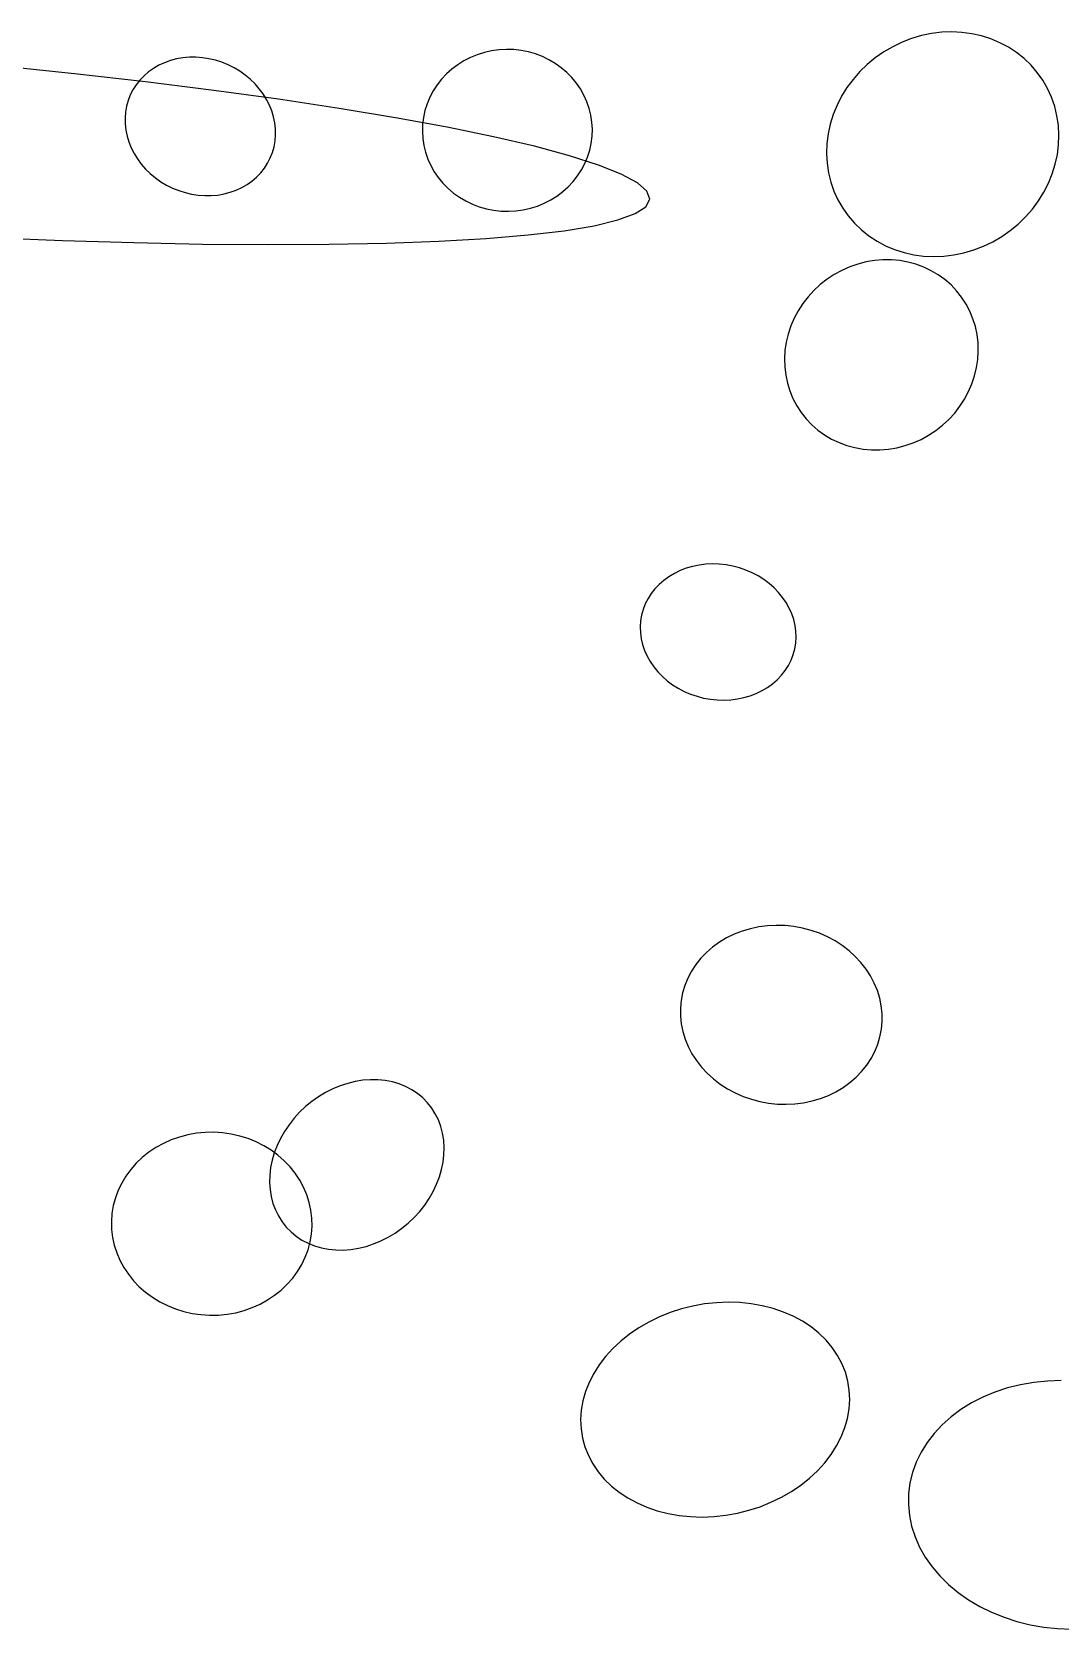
# Model space of a CAD drawing. Header units: metres. Extents: x -14837 to 24336, y -294028 to -274398.
# Drawn here: x 4678 to 15261, y -294028 to -277581 of the extents above; entities that cross this region are included whole.
import ezdxf

# ---------------------------------------------------------------- set-up
doc = ezdxf.new("R2010")
doc.units = ezdxf.units.M

msp = doc.modelspace()

# ---------------------------------------------------------------- linework, layer by layer
at = {"layer": 'LAYER'}
for p, q in [((13835.45, -277618.56), (13733.81, -277648.39)), ((13938.76, -277597.24), (13835.45, -277618.56)), ((14042.94, -277584.59), (13938.76, -277597.24)), ((14147.21, -277580.71), (14042.94, -277584.59)), ((14250.77, -277585.64), (14147.21, -277580.71)), ((14352.83, -277599.32), (14250.77, -277585.64)), ((14452.61, -277621.67), (14352.83, -277599.32)), ((14549.36, -277652.5), (14452.61, -277621.67)), ((9335.27, -277792.25), (9262.72, -277815.02)), ((9409.63, -277775.58), (9335.27, -277792.25)), ((9485.21, -277765.14), (9409.63, -277775.58)), ((9561.46, -277761.01), (9485.21, -277765.14)), ((9637.79, -277763.22), (9561.46, -277761.01)), ((9713.62, -277771.75), (9637.79, -277763.22)), ((9788.37, -277786.54), (9713.62, -277771.75)), ((9861.47, -277807.48), (9788.37, -277786.54)), ((13446.49, -277786.37), (13359.02, -277847.36)), ((13538.58, -277732.62), (13446.49, -277786.37)), ((13634.6, -277686.51), (13538.58, -277732.62)), ((13733.81, -277648.39), (13634.6, -277686.51)), ((14642.35, -277691.59), (14549.36, -277652.5)), ((14730.85, -277738.63), (14642.35, -277691.59)), ((14814.2, -277793.27), (14730.85, -277738.63)), ((14891.77, -277855.09), (14814.2, -277793.27)), ((5117.61, -278011.07), (4362.99, -277932.26)), ((5929.85, -277955.69), (5878.71, -277991.77)), ((5984.64, -277924.16), (5929.85, -277955.69)), ((6042.68, -277897.42), (5984.64, -277924.16)), ((6103.52, -277875.68), (6042.68, -277897.42)), ((6166.7, -277859.11), (6103.52, -277875.68)), ((6231.74, -277847.82), (6166.7, -277859.11)), ((6298.15, -277841.91), (6231.74, -277847.82)), ((6365.41, -277841.41), (6298.15, -277841.91)), ((6433.01, -277846.34), (6365.41, -277841.41)), ((6500.45, -277856.65), (6433.01, -277846.34)), ((6567.21, -277872.28), (6500.45, -277856.65)), ((6632.77, -277893.09), (6567.21, -277872.28)), ((6696.65, -277918.93), (6632.77, -277893.09)), ((6758.35, -277949.6), (6696.65, -277918.93)), ((6817.41, -277984.87), (6758.35, -277949.6)), ((9061.31, -277918), (9001.28, -277963.01)), ((9125.22, -277878.14), (9061.31, -277918)), ((9192.53, -277843.73), (9125.22, -277878.14)), ((9262.72, -277815.02), (9192.53, -277843.73)), ((9932.37, -277834.4), (9861.47, -277807.48)), ((10000.52, -277867.11), (9932.37, -277834.4)), ((10065.42, -277905.34), (10000.52, -277867.11)), ((10126.56, -277948.82), (10065.42, -277905.34)), ((10183.47, -277997.22), (10126.56, -277948.82)), ((13276.84, -277915.13), (13200.57, -277989.14)), ((13359.02, -277847.36), (13276.84, -277915.13)), ((14962.96, -277923.63), (14891.77, -277855.09)), ((15027.23, -277998.35), (14962.96, -277923.63)), ((5848.1, -278094.7), (5117.61, -278011.07)), ((5788.95, -278076.47), (5751, -278124.43)), ((5831.62, -278032.13), (5788.95, -278076.47)), ((5878.71, -277991.77), (5831.62, -278032.13)), ((6548.89, -278182.51), (5848.1, -278094.7)), ((6873.37, -278024.48), (6817.41, -277984.87)), ((6925.81, -278068.11), (6873.37, -278024.48)), ((6974.34, -278115.44), (6925.81, -278068.11)), ((7018.57, -278166.11), (6974.34, -278115.44)), ((8894.69, -278067.05), (8848.93, -278125.3)), ((8945.6, -278012.82), (8894.69, -278067.05)), ((9001.28, -277963.01), (8945.6, -278012.82)), ((10235.74, -278050.15), (10183.47, -277997.22)), ((10282.95, -278107.22), (10235.74, -278050.15)), ((10324.75, -278168), (10282.95, -278107.22)), ((13130.8, -278068.85), (13068.05, -278153.64)), ((13200.57, -277989.14), (13130.8, -278068.85)), ((15084.09, -278078.7), (15027.23, -277998.35)), ((15133.12, -278164.05), (15084.09, -278078.7)), ((5668.26, -278286.37), (5651.75, -278344.99)), ((5690.43, -278229.79), (5668.26, -278286.37)), ((5718.08, -278175.67), (5690.43, -278229.79)), ((5751, -278124.43), (5718.08, -278175.67)), ((7214.65, -278273.84), (6548.89, -278182.51)), ((7058.18, -278219.73), (7018.57, -278166.11)), ((7092.87, -278275.9), (7058.18, -278219.73)), ((7122.36, -278334.18), (7092.87, -278275.9)), ((7840.32, -278367.98), (7214.65, -278273.84)), ((8774.23, -278252.02), (8745.85, -278319.53)), ((8808.67, -278187.11), (8774.23, -278252.02)), ((8848.93, -278125.3), (8808.67, -278187.11)), ((10360.82, -278232.02), (10324.75, -278168)), ((10390.89, -278298.8), (10360.82, -278232.02)), ((13012.81, -278242.87), (12965.49, -278335.87)), ((13068.05, -278153.64), (13012.81, -278242.87)), ((15173.93, -278253.77), (15133.12, -278164.05)), ((15206.21, -278347.16), (15173.93, -278253.77)), ((5641.01, -278405.2), (5636.13, -278466.54)), ((5651.75, -278344.99), (5641.01, -278405.2)), ((7146.44, -278394.14), (7122.36, -278334.18)), ((7164.92, -278455.31), (7146.44, -278394.14)), ((8421.12, -278464.22), (7840.32, -278367.98)), ((8723.76, -278389.14), (8708.13, -278460.3)), ((8745.85, -278319.53), (8723.76, -278389.14)), ((10414.73, -278367.83), (10390.89, -278298.8)), ((10432.15, -278438.57), (10414.73, -278367.83)), ((10443.02, -278510.5), (10432.15, -278438.57)), ((12926.45, -278431.91), (12896, -278530.28)), ((12965.49, -278335.87), (12926.45, -278431.91)), ((15229.73, -278443.52), (15206.21, -278347.16)), ((15244.3, -278542.12), (15229.73, -278443.52)), ((5636.13, -278466.54), (5637.15, -278528.55)), ((5637.15, -278528.55), (5644.05, -278590.76)), ((5644.05, -278590.76), (5656.79, -278652.68)), ((7177.66, -278517.23), (7164.92, -278455.31)), ((7184.56, -278579.43), (7177.66, -278517.23)), ((7185.58, -278641.44), (7184.56, -278579.43)), ((8952.65, -278561.83), (8421.12, -278464.22)), ((8699.07, -278532.48), (8696.66, -278605.13)), ((8696.66, -278605.13), (8696.66, -278605.13)), ((8696.66, -278605.13), (8700.9, -278677.7)), ((8708.13, -278460.3), (8699.07, -278532.48)), ((9430.85, -278660.07), (8952.65, -278561.83)), ((10447.27, -278583.07), (10443.02, -278510.5)), ((10444.85, -278655.72), (10447.27, -278583.07)), ((12896, -278530.28), (12874.36, -278630.22)), ((15249.81, -278642.19), (15244.3, -278542.12)), ((5656.79, -278652.68), (5675.27, -278713.85)), ((5675.27, -278713.85), (5699.35, -278773.8)), ((5699.35, -278773.8), (5728.84, -278832.09)), ((7153.45, -278821.62), (7169.96, -278763)), ((7169.96, -278763), (7180.7, -278702.78)), ((7180.7, -278702.78), (7185.58, -278641.44)), ((8700.9, -278677.7), (8711.78, -278749.63)), ((8711.78, -278749.63), (8729.2, -278820.38)), ((9852.09, -278758.18), (9430.85, -278660.07)), ((10213.17, -278855.43), (9852.09, -278758.18)), ((10420.16, -278799.07), (10435.8, -278727.9)), ((10435.8, -278727.9), (10444.85, -278655.72)), ((12861.69, -278730.97), (12858.1, -278831.77)), ((12874.36, -278630.22), (12861.69, -278730.97)), ((15233.56, -278843.75), (15246.22, -278742.99)), ((15246.22, -278742.99), (15249.81, -278642.19)), ((5728.84, -278832.09), (5763.53, -278888.25)), ((5763.53, -278888.25), (5803.14, -278941.87)), ((5803.14, -278941.87), (5847.37, -278992.54)), ((7070.71, -278983.55), (7103.63, -278932.32)), ((7103.63, -278932.32), (7131.28, -278878.2)), ((7131.28, -278878.2), (7153.45, -278821.62)), ((7131.28, -278878.2), (7131.28, -278878.2)), ((8729.2, -278820.38), (8753.03, -278889.4)), ((8753.03, -278889.4), (8783.1, -278956.18)), ((10511.32, -278951.07), (10213.17, -278855.43)), ((10335.25, -279001.09), (10369.7, -278936.18)), ((10369.7, -278936.18), (10398.07, -278868.67)), ((10398.07, -278868.67), (10420.16, -278799.07)), ((12858.1, -278831.77), (12863.61, -278931.85)), ((12863.61, -278931.85), (12878.18, -279030.44)), ((15181.46, -279042.05), (15211.92, -278943.69)), ((15211.92, -278943.69), (15233.56, -278843.75)), ((5847.37, -278992.54), (5895.9, -279039.88)), ((5895.9, -279039.88), (5948.34, -279083.51)), ((5948.34, -279083.51), (6004.3, -279123.11)), ((6943, -279116.21), (6990.08, -279075.85)), ((6990.08, -279075.85), (7032.76, -279031.52)), ((7032.76, -279031.52), (7070.71, -278983.55)), ((8783.1, -278956.18), (8819.17, -279020.2)), ((8819.17, -279020.2), (8860.98, -279080.98)), ((8860.98, -279080.98), (8908.19, -279138.05)), ((10249.24, -279121.15), (10295, -279062.91)), ((10295, -279062.91), (10335.25, -279001.09)), ((10744.29, -279044.37), (10511.32, -278951.07)), ((10910.3, -279134.62), (10744.29, -279044.37)), ((12878.18, -279030.44), (12901.7, -279126.8)), ((15142.43, -279138.1), (15181.46, -279042.05)), ((6004.3, -279123.11), (6063.36, -279158.39)), ((6063.36, -279158.39), (6125.06, -279189.06)), ((6125.06, -279189.06), (6188.94, -279214.9)), ((6188.94, -279214.9), (6254.5, -279235.71)), ((6254.5, -279235.71), (6321.26, -279251.33)), ((6321.26, -279251.33), (6388.7, -279261.65)), ((6388.7, -279261.65), (6456.3, -279266.57)), ((6456.3, -279266.57), (6523.56, -279266.08)), ((6523.56, -279266.08), (6589.96, -279260.17)), ((6589.96, -279260.17), (6655, -279248.88)), ((6655, -279248.88), (6718.18, -279232.3)), ((6718.18, -279232.3), (6779.03, -279210.56)), ((6779.03, -279210.56), (6837.07, -279183.83)), ((6837.07, -279183.83), (6891.86, -279152.3)), ((6891.86, -279152.3), (6943, -279116.21)), ((8908.19, -279138.05), (8960.45, -279190.99)), ((8960.45, -279190.99), (9017.37, -279239.38)), ((9017.37, -279239.38), (9078.51, -279282.86)), ((10018.71, -279310.07), (10082.62, -279270.2)), ((10082.62, -279270.2), (10142.64, -279225.2)), ((10142.64, -279225.2), (10198.32, -279175.39)), ((10198.32, -279175.39), (10249.24, -279121.15)), ((11008.08, -279221.14), (10910.3, -279134.62)), ((11036.9, -279303.27), (11008.08, -279221.14)), ((12901.7, -279126.8), (12933.99, -279220.2)), ((12933.99, -279220.2), (12974.8, -279309.91)), ((15039.86, -279320.32), (15095.11, -279231.09)), ((15095.11, -279231.09), (15142.43, -279138.1)), ((9078.51, -279282.86), (9143.4, -279321.1)), ((9143.4, -279321.1), (9211.56, -279353.8)), ((9211.56, -279353.8), (9282.46, -279380.73)), ((9282.46, -279380.73), (9355.56, -279401.66)), ((9355.56, -279401.66), (9430.31, -279416.45)), ((9430.31, -279416.45), (9506.14, -279424.99)), ((9506.14, -279424.99), (9582.46, -279427.19)), ((9582.46, -279427.19), (9658.71, -279423.06)), ((9658.71, -279423.06), (9734.3, -279412.62)), ((9734.3, -279412.62), (9808.65, -279395.95)), ((9808.65, -279395.95), (9881.2, -279373.18)), ((9881.2, -279373.18), (9951.4, -279344.48)), ((9951.4, -279344.48), (10018.71, -279310.07)), ((10887.29, -279451.9), (10996.54, -279380.39)), ((10996.54, -279380.39), (11036.9, -279303.27)), ((11036.9, -279303.27), (11036.9, -279303.27)), ((12974.8, -279309.91), (13023.82, -279395.27)), ((13023.82, -279395.27), (13023.82, -279395.27)), ((13023.82, -279395.27), (13080.69, -279475.62)), ((14907.34, -279484.82), (14977.12, -279405.12)), ((14977.12, -279405.12), (15039.86, -279320.32)), ((10157.17, -279627.6), (10466.01, -279575.97)), ((10466.01, -279575.97), (10710, -279517.26)), ((10710, -279517.26), (10887.29, -279451.9)), ((13080.69, -279475.62), (13144.96, -279550.34)), ((13144.96, -279550.34), (13216.15, -279618.87)), ((14748.89, -279626.6), (14831.08, -279558.84)), ((14831.08, -279558.84), (14907.34, -279484.82)), ((4235.02, -279697.11), (4993.11, -279727.99)), ((4993.11, -279727.99), (5728.02, -279750.62)), ((5728.02, -279750.62), (6434.15, -279764.83)), ((6434.15, -279764.83), (7106.12, -279770.51)), ((7106.12, -279770.51), (7738.82, -279767.62)), ((7738.82, -279767.62), (8327.44, -279756.18)), ((8327.44, -279756.18), (8867.49, -279736.27)), ((8867.49, -279736.27), (9354.86, -279708.05)), ((9354.86, -279708.05), (9785.85, -279671.73)), ((9785.85, -279671.73), (10157.17, -279627.6)), ((13216.15, -279618.87), (13293.71, -279680.7)), ((13293.71, -279680.7), (13377.07, -279735.34)), ((13377.07, -279735.34), (13465.57, -279782.38)), ((14473.31, -279787.46), (14569.33, -279741.35)), ((14569.33, -279741.35), (14661.42, -279687.59)), ((14661.42, -279687.59), (14748.89, -279626.6)), ((13437.84, -279927.97), (13350.83, -279935.14)), ((13524.73, -279928.25), (13437.84, -279927.97)), ((13465.57, -279782.38), (13558.55, -279821.47)), ((13610.85, -279935.97), (13524.73, -279928.25)), ((13558.55, -279821.47), (13655.3, -279852.3)), ((13655.3, -279852.3), (13755.09, -279874.64)), ((13755.09, -279874.64), (13857.15, -279888.33)), ((13857.15, -279888.33), (13960.7, -279893.25)), ((13960.7, -279893.25), (14064.97, -279889.38)), ((14064.97, -279889.38), (14169.16, -279876.73)), ((14169.16, -279876.73), (14272.46, -279855.41)), ((14272.46, -279855.41), (14374.11, -279825.58)), ((14374.11, -279825.58), (14473.31, -279787.46)), ((12936.93, -280078.82), (12862.8, -280127.59)), ((13014.76, -280036.35), (12936.93, -280078.82)), ((13095.68, -280000.5), (13014.76, -280036.35)), ((13179.09, -279971.54), (13095.68, -280000.5)), ((13264.36, -279949.7), (13179.09, -279971.54)), ((13350.83, -279935.14), (13264.36, -279949.7)), ((13695.53, -279951.07), (13610.85, -279935.97)), ((13778.13, -279973.45), (13695.53, -279951.07)), ((13858.03, -280002.93), (13778.13, -279973.45)), ((13934.61, -280039.28), (13858.03, -280002.93)), ((14007.29, -280082.24), (13934.61, -280039.28)), ((14075.52, -280131.46), (14007.29, -280082.24)), ((12727.85, -280242.5), (12668.06, -280307.76)), ((12792.93, -280182.29), (12727.85, -280242.5)), ((12862.8, -280127.59), (12792.93, -280182.29)), ((14138.78, -280186.59), (14075.52, -280131.46)), ((14196.59, -280247.19), (14138.78, -280186.59)), ((14248.5, -280312.8), (14196.59, -280247.19)), ((12614.01, -280377.58), (12566.11, -280451.42)), ((12668.06, -280307.76), (12614.01, -280377.58)), ((14294.13, -280382.94), (14248.5, -280312.8)), ((14333.12, -280457.06), (14294.13, -280382.94)), ((12524.72, -280528.72), (12490.17, -280608.9)), ((12566.11, -280451.42), (12524.72, -280528.72)), ((14365.19, -280534.6), (14333.12, -280457.06)), ((14390.08, -280614.97), (14365.19, -280534.6)), ((12462.71, -280691.35), (12442.56, -280775.42)), ((12490.17, -280608.9), (12462.71, -280691.35)), ((14407.6, -280697.55), (14390.08, -280614.97)), ((14417.62, -280781.73), (14407.6, -280697.55)), ((12429.87, -280860.5), (12424.72, -280945.93)), ((12442.56, -280775.42), (12429.87, -280860.5)), ((14414.93, -280952.28), (14420.07, -280866.85)), ((14420.07, -280866.85), (14417.62, -280781.73)), ((12424.72, -280945.93), (12427.17, -281031.05)), ((12427.17, -281031.05), (12437.2, -281115.23)), ((14382.08, -281121.44), (14402.24, -281037.36)), ((14402.24, -281037.36), (14414.93, -280952.28)), ((12437.2, -281115.23), (12454.72, -281197.81)), ((12454.72, -281197.81), (12479.61, -281278.18)), ((14320.08, -281284.06), (14354.63, -281203.88)), ((14354.63, -281203.88), (14382.08, -281121.44)), ((12479.61, -281278.18), (12511.67, -281355.72)), ((12511.67, -281355.72), (12550.67, -281429.84)), ((14230.79, -281435.2), (14278.69, -281361.36)), ((14278.69, -281361.36), (14320.08, -281284.06)), ((12550.67, -281429.84), (12596.3, -281499.98)), ((12596.3, -281499.98), (12596.3, -281499.98)), ((12596.3, -281499.98), (12648.21, -281565.59)), ((12648.21, -281565.59), (12706.02, -281626.2)), ((14051.87, -281630.49), (14116.94, -281570.28)), ((14116.94, -281570.28), (14176.74, -281505.02)), ((14176.74, -281505.02), (14230.79, -281435.2)), ((12706.02, -281626.2), (12769.28, -281681.32)), ((12769.28, -281681.32), (12837.51, -281730.54)), ((12837.51, -281730.54), (12910.19, -281773.5)), ((13830.04, -281776.43), (13907.87, -281733.96)), ((13907.87, -281733.96), (13982, -281685.19)), ((13982, -281685.19), (14051.87, -281630.49)), ((12910.19, -281773.5), (12986.77, -281809.85)), ((12986.77, -281809.85), (13066.67, -281839.33)), ((13066.67, -281839.33), (13149.27, -281861.71)), ((13149.27, -281861.71), (13233.95, -281876.81)), ((13233.95, -281876.81), (13320.07, -281884.54)), ((13320.07, -281884.54), (13406.96, -281884.81)), ((13406.96, -281884.81), (13493.97, -281877.64)), ((13493.97, -281877.64), (13580.44, -281863.08)), ((13580.44, -281863.08), (13665.7, -281841.24)), ((13665.7, -281841.24), (13749.12, -281812.28)), ((13749.12, -281812.28), (13830.04, -281776.43)), ((11235.03, -283190.53), (11182.78, -283228.3)), ((11291.14, -283157.09), (11235.03, -283190.53)), ((11350.69, -283128.24), (11291.14, -283157.09)), ((11413.21, -283104.21), (11350.69, -283128.24)), ((11478.24, -283085.18), (11413.21, -283104.21)), ((11545.29, -283071.28), (11478.24, -283085.18)), ((11613.83, -283062.63), (11545.29, -283071.28)), ((11683.35, -283059.3), (11613.83, -283062.63)), ((11753.32, -283061.3), (11683.35, -283059.3)), ((11823.21, -283068.62), (11753.32, -283061.3)), ((11892.48, -283081.21), (11823.21, -283068.62)), ((11960.61, -283098.97), (11892.48, -283081.21)), ((12027.08, -283121.77), (11960.61, -283098.97)), ((12091.39, -283149.43), (12027.08, -283121.77)), ((12153.03, -283181.74), (12091.39, -283149.43)), ((12211.56, -283218.45), (12153.03, -283181.74)), ((12266.51, -283259.29), (12211.56, -283218.45)), ((11053.01, -283364.64), (11019.85, -283416.6)), ((11091.42, -283315.69), (11053.01, -283364.64)), ((11134.79, -283270.13), (11091.42, -283315.69)), ((11182.78, -283228.3), (11134.79, -283270.13)), ((12317.47, -283303.95), (12266.51, -283259.29)), ((12364.06, -283352.08), (12317.47, -283303.95)), ((12405.91, -283403.33), (12364.06, -283352.08)), ((10970.22, -283527.96), (10954.15, -283586.51)), ((10992.18, -283471.18), (10970.22, -283527.96)), ((11019.85, -283416.6), (10992.18, -283471.18)), ((12442.72, -283457.29), (12405.91, -283403.33)), ((12474.2, -283513.56), (12442.72, -283457.29)), ((12500.1, -283571.71), (12474.2, -283513.56)), ((10944.06, -283646.39), (10940.06, -283707.14)), ((10940.06, -283707.14), (10942.16, -283768.29)), ((10954.15, -283586.51), (10944.06, -283646.39)), ((12520.24, -283631.3), (12500.1, -283571.71)), ((12534.46, -283691.87), (12520.24, -283631.3)), ((12542.66, -283752.96), (12534.46, -283691.87)), ((10942.16, -283768.29), (10950.35, -283829.39)), ((10950.35, -283829.39), (10964.58, -283889.96)), ((12530.67, -283934.74), (12540.75, -283874.87)), ((12540.75, -283874.87), (12544.76, -283814.12)), ((12544.76, -283814.12), (12542.66, -283752.96)), ((10964.58, -283889.96), (10984.72, -283949.55)), ((10984.72, -283949.55), (11010.62, -284007.7)), ((11010.62, -284007.7), (11042.1, -284063.97)), ((12492.64, -284050.08), (12514.59, -283993.3)), ((12514.59, -283993.3), (12530.67, -283934.74)), ((12530.67, -283934.74), (12530.67, -283934.74)), ((11042.1, -284063.97), (11078.9, -284117.93)), ((11078.9, -284117.93), (11120.76, -284169.17)), ((11120.76, -284169.17), (11167.35, -284217.3)), ((12350.03, -284251.12), (12393.39, -284205.56)), ((12393.39, -284205.56), (12431.81, -284156.62)), ((12431.81, -284156.62), (12464.97, -284104.66)), ((12464.97, -284104.66), (12492.64, -284050.08)), ((11167.35, -284217.3), (11218.31, -284261.96)), ((11218.31, -284261.96), (11273.26, -284302.8)), ((11273.26, -284302.8), (11331.78, -284339.52)), ((11331.78, -284339.52), (11393.43, -284371.83)), ((11393.43, -284371.83), (11457.73, -284399.49)), ((12134.13, -284393.01), (12193.68, -284364.17)), ((12193.68, -284364.17), (12249.79, -284330.73)), ((12249.79, -284330.73), (12302.04, -284292.95)), ((12302.04, -284292.95), (12350.03, -284251.12)), ((11457.73, -284399.49), (11524.2, -284422.28)), ((11524.2, -284422.28), (11592.34, -284440.04)), ((11592.34, -284440.04), (11661.61, -284452.63)), ((11661.61, -284452.63), (11731.5, -284459.96)), ((11731.5, -284459.96), (11801.47, -284461.96)), ((11801.47, -284461.96), (11870.99, -284458.62)), ((11870.99, -284458.62), (11939.53, -284449.97)), ((11939.53, -284449.97), (12006.57, -284436.08)), ((12006.57, -284436.08), (12071.61, -284417.04)), ((12071.61, -284417.04), (12134.13, -284393.01)), ((12073.51, -286816.2), (11988.49, -286841.43)), ((12160.94, -286797.73), (12073.51, -286816.2)), ((12250.12, -286786.14), (12160.94, -286797.73)), ((12340.38, -286781.52), (12250.12, -286786.14)), ((12431.02, -286783.92), (12340.38, -286781.52)), ((12521.37, -286793.31), (12431.02, -286783.92)), ((12610.72, -286809.62), (12521.37, -286793.31)), ((12698.4, -286832.73), (12610.72, -286809.62)), ((12783.75, -286862.46), (12698.4, -286832.73)), ((11754.32, -286955.41), (11685.19, -287005.22)), ((11828.29, -286911.3), (11754.32, -286955.41)), ((11906.55, -286873.21), (11828.29, -286911.3)), ((11988.49, -286841.43), (11906.55, -286873.21)), ((12866.11, -286898.58), (12783.75, -286862.46)), ((12944.86, -286940.82), (12866.11, -286898.58)), ((13019.39, -286988.87), (12944.86, -286940.82)), ((13089.14, -287042.34), (13019.39, -286988.87)), ((11563.55, -287120.33), (11511.96, -287184.76)), ((11621.44, -287060.33), (11563.55, -287120.33)), ((11685.19, -287005.22), (11621.44, -287060.33)), ((13153.59, -287100.84), (13089.14, -287042.34)), ((13212.23, -287163.92), (13153.59, -287100.84)), ((13264.62, -287231.11), (13212.23, -287163.92)), ((11429.2, -287324.93), (11398.65, -287399.6)), ((11467.06, -287253.13), (11429.2, -287324.93)), ((11511.96, -287184.76), (11467.06, -287253.13)), ((13310.37, -287301.88), (13264.62, -287231.11)), ((13349.12, -287375.7), (13310.37, -287301.88)), ((11375.67, -287476.58), (11360.41, -287555.28)), ((11398.65, -287399.6), (11375.67, -287476.58)), ((13380.58, -287452.01), (13349.12, -287375.7)), ((13404.51, -287530.23), (13380.58, -287452.01)), ((11360.41, -287555.28), (11352.99, -287635.1)), ((11352.99, -287635.1), (11353.48, -287715.44)), ((13420.74, -287609.76), (13404.51, -287530.23)), ((13429.12, -287690), (13420.74, -287609.76)), ((11353.48, -287715.44), (11361.87, -287795.68)), ((11361.87, -287795.68), (11378.09, -287875.21)), ((13422.2, -287850.16), (13429.61, -287770.34)), ((13429.61, -287770.34), (13429.12, -287690)), ((11378.09, -287875.21), (11402.03, -287953.43)), ((11402.03, -287953.43), (11433.49, -288029.74)), ((13383.95, -288005.84), (13406.94, -287928.86)), ((13406.94, -287928.86), (13422.2, -287850.16)), ((13422.2, -287850.16), (13422.2, -287850.16)), ((11433.49, -288029.74), (11472.24, -288103.56)), ((11472.24, -288103.56), (11517.99, -288174.33)), ((13270.64, -288220.68), (13315.54, -288152.3)), ((13315.54, -288152.3), (13353.41, -288080.51)), ((13353.41, -288080.51), (13383.95, -288005.84)), ((11517.99, -288174.33), (11570.38, -288241.51)), ((11570.38, -288241.51), (11629.02, -288304.6)), ((11629.02, -288304.6), (11693.46, -288363.1)), ((13161.16, -288345.11), (13219.05, -288285.11)), ((13219.05, -288285.11), (13270.64, -288220.68)), ((7774.88, -288465.24), (7700.55, -288502.77)), ((7851.1, -288433.67), (7774.88, -288465.24)), ((7928.63, -288408.29), (7851.1, -288433.67)), ((8006.87, -288389.3), (7928.63, -288408.29)), ((8085.23, -288376.84), (8006.87, -288389.3)), ((8163.11, -288371.01), (8085.23, -288376.84)), ((8239.93, -288371.86), (8163.11, -288371.01)), ((8315.1, -288379.37), (8239.93, -288371.86)), ((8388.04, -288393.49), (8315.1, -288379.37)), ((8458.19, -288414.11), (8388.04, -288393.49)), ((8525.04, -288441.08), (8458.19, -288414.11)), ((8588.06, -288474.19), (8525.04, -288441.08)), ((8646.78, -288513.18), (8588.06, -288474.19)), ((11693.46, -288363.1), (11763.22, -288416.57)), ((11763.22, -288416.57), (11837.75, -288464.61)), ((11837.75, -288464.61), (11916.49, -288506.86)), ((12954.31, -288494.14), (13028.29, -288450.03)), ((13028.29, -288450.03), (13097.41, -288400.22)), ((13097.41, -288400.22), (13161.16, -288345.11)), ((7494.43, -288648.04), (7433.09, -288706.12)), ((7559.79, -288594.52), (7494.43, -288648.04)), ((7628.67, -288545.98), (7559.79, -288594.52)), ((7700.55, -288502.77), (7628.67, -288545.98)), ((8700.75, -288557.77), (8646.78, -288513.18)), ((8749.56, -288607.61), (8700.75, -288557.77)), ((8792.84, -288662.32), (8749.56, -288607.61)), ((11916.49, -288506.86), (11998.85, -288542.98)), ((11998.85, -288542.98), (12084.2, -288572.71)), ((12084.2, -288572.71), (12171.88, -288595.82)), ((12171.88, -288595.82), (12261.24, -288612.13)), ((12261.24, -288612.13), (12351.58, -288621.52)), ((12351.58, -288621.52), (12442.23, -288623.92)), ((12442.23, -288623.92), (12532.49, -288619.3)), ((12532.49, -288619.3), (12621.67, -288607.71)), ((12621.67, -288607.71), (12709.1, -288589.24)), ((12709.1, -288589.24), (12794.11, -288564.01)), ((12794.11, -288564.01), (12876.06, -288532.23)), ((12876.06, -288532.23), (12954.31, -288494.14)), ((7376.25, -288768.32), (7324.32, -288834.17)), ((7433.09, -288706.12), (7376.25, -288768.32)), ((8830.26, -288721.49), (8792.84, -288662.32)), ((8861.53, -288784.66), (8830.26, -288721.49)), ((8886.42, -288851.35), (8861.53, -288784.66)), ((6196.39, -288961.21), (6112.41, -288990.71)), ((6282.91, -288938.51), (6196.39, -288961.21)), ((6371.29, -288922.78), (6282.91, -288938.51)), ((6460.88, -288914.14), (6371.29, -288922.78)), ((6550.99, -288912.65), (6460.88, -288914.14)), ((6640.93, -288918.33), (6550.99, -288912.65)), ((6730.03, -288931.13), (6640.93, -288918.33)), ((6817.59, -288950.95), (6730.03, -288931.13)), ((6902.95, -288977.65), (6817.59, -288950.95)), ((6985.47, -289011.02), (6902.95, -288977.65)), ((7236.76, -288974.79), (7201.8, -289048.49)), ((7277.7, -288903.17), (7236.76, -288974.79)), ((7324.32, -288834.17), (7277.7, -288903.17)), ((8904.73, -288921.07), (8886.42, -288851.35)), ((8916.33, -288993.27), (8904.73, -288921.07)), ((5881.92, -289117.48), (5814.19, -289171.43)), ((5954.57, -289069.14), (5881.92, -289117.48)), ((6031.6, -289026.77), (5954.57, -289069.14)), ((6112.41, -288990.71), (6031.6, -289026.77)), ((7064.52, -289050.81), (6985.47, -289011.02)), ((7139.49, -289096.71), (7064.52, -289050.81)), ((7209.82, -289148.38), (7139.49, -289096.71)), ((7173.08, -289123.71), (7150.83, -289199.87)), ((7201.8, -289048.49), (7173.08, -289123.71)), ((8910.24, -289219.23), (8919.1, -289142.92)), ((8921.14, -289067.41), (8916.33, -288993.27)), ((8919.1, -289142.92), (8921.14, -289067.41)), ((5695.53, -289294.46), (5645.5, -289362.61)), ((5751.9, -289230.57), (5695.53, -289294.46)), ((5814.19, -289171.43), (5751.9, -289230.57)), ((7135.22, -289276.4), (7126.36, -289352.71)), ((7150.83, -289199.87), (7135.22, -289276.4)), ((7274.96, -289205.42), (7209.82, -289148.38)), ((7334.43, -289267.39), (7274.96, -289205.42)), ((7387.77, -289333.84), (7334.43, -289267.39)), ((8872.38, -289371.92), (8894.63, -289295.76)), ((8894.63, -289295.76), (8910.24, -289219.23)), ((5602.2, -289434.5), (5565.95, -289509.58)), ((5645.5, -289362.61), (5602.2, -289434.5)), ((7126.36, -289352.71), (7124.33, -289428.22)), ((7124.33, -289428.22), (7129.13, -289502.36)), ((7434.58, -289404.24), (7387.77, -289333.84)), ((7474.49, -289478.07), (7434.58, -289404.24)), ((8808.7, -289520.84), (8843.67, -289447.14)), ((8843.67, -289447.14), (8872.38, -289371.92)), ((5537.03, -289587.29), (5515.66, -289667.03)), ((5565.95, -289509.58), (5537.03, -289587.29)), ((7129.13, -289502.36), (7140.73, -289574.56)), ((7140.73, -289574.56), (7159.04, -289644.28)), ((7507.21, -289554.76), (7474.49, -289478.07)), ((7532.48, -289633.73), (7507.21, -289554.76)), ((7550.12, -289714.37), (7532.48, -289633.73)), ((8721.15, -289661.46), (8767.76, -289592.46)), ((8767.76, -289592.46), (8808.7, -289520.84)), ((5502, -289748.19), (5496.16, -289830.17)), ((5515.66, -289667.03), (5502, -289748.19)), ((7159.04, -289644.28), (7183.93, -289710.97)), ((7183.93, -289710.97), (7215.2, -289774.15)), ((7215.2, -289774.15), (7252.62, -289833.31)), ((7559.99, -289796.08), (7550.12, -289714.37)), ((7562.01, -289878.24), (7559.99, -289796.08)), ((8551.03, -289847.6), (8612.37, -289789.52)), ((8612.37, -289789.52), (8669.22, -289727.31)), ((8669.22, -289727.31), (8721.15, -289661.46)), ((5496.16, -289830.17), (5498.18, -289912.32)), ((5498.18, -289912.32), (5508.05, -289994.03)), ((7252.62, -289833.31), (7295.9, -289888.02)), ((7295.9, -289888.02), (7295.9, -289888.02)), ((7295.9, -289888.02), (7344.71, -289937.86)), ((7344.71, -289937.86), (7398.68, -289982.45)), ((7542.51, -290041.37), (7556.17, -289960.21)), ((7556.17, -289960.21), (7562.01, -289878.24)), ((7562.01, -289878.24), (7562.01, -289878.24)), ((8344.91, -289992.86), (8416.79, -289949.66)), ((8416.79, -289949.66), (8485.67, -289901.11)), ((8485.67, -289901.11), (8551.03, -289847.6)), ((5508.05, -289994.03), (5525.68, -290074.68)), ((5525.68, -290074.68), (5550.96, -290153.64)), ((7398.68, -289982.45), (7457.4, -290021.44)), ((7457.4, -290021.44), (7520.42, -290054.55)), ((7492.22, -290198.82), (7521.14, -290121.11)), ((7520.42, -290054.55), (7587.27, -290081.52)), ((7521.14, -290121.11), (7542.51, -290041.37)), ((7587.27, -290081.52), (7657.43, -290102.14)), ((7657.43, -290102.14), (7730.37, -290116.26)), ((7730.37, -290116.26), (7805.53, -290123.77)), ((7805.53, -290123.77), (7882.35, -290124.62)), ((7882.35, -290124.62), (7960.23, -290118.79)), ((7960.23, -290118.79), (8038.6, -290106.34)), ((8038.6, -290106.34), (8116.84, -290087.34)), ((8116.84, -290087.34), (8194.36, -290061.97)), ((8194.36, -290061.97), (8270.58, -290030.39)), ((8270.58, -290030.39), (8344.91, -289992.86)), ((5550.96, -290153.64), (5583.68, -290230.33)), ((5583.68, -290230.33), (5623.59, -290304.16)), ((7412.67, -290345.79), (7455.97, -290273.9)), ((7455.97, -290273.9), (7492.22, -290198.82)), ((5623.59, -290304.16), (5670.39, -290374.56)), ((5670.39, -290374.56), (5723.73, -290441.01)), ((5723.73, -290441.01), (5783.2, -290502.98)), ((7306.27, -290477.83), (7362.64, -290413.94)), ((7362.64, -290413.94), (7412.67, -290345.79)), ((5783.2, -290502.98), (5848.35, -290560.02)), ((5848.35, -290560.02), (5918.67, -290611.69)), ((5918.67, -290611.69), (5993.65, -290657.59)), ((7103.6, -290639.26), (7176.25, -290590.92)), ((7176.25, -290590.92), (7243.98, -290536.98)), ((7243.98, -290536.98), (7306.27, -290477.83)), ((5993.65, -290657.59), (6072.69, -290697.38)), ((6072.69, -290697.38), (6155.21, -290730.75)), ((6155.21, -290730.75), (6240.58, -290757.45)), ((6240.58, -290757.45), (6328.14, -290777.28)), ((6328.14, -290777.28), (6417.23, -290790.08)), ((6597.28, -290794.27), (6686.87, -290785.62)), ((6686.87, -290785.62), (6775.26, -290769.89)), ((6775.26, -290769.89), (6861.78, -290747.19)), ((6861.78, -290747.19), (6945.76, -290717.7)), ((6945.76, -290717.7), (7026.57, -290681.63)), ((7026.57, -290681.63), (7103.6, -290639.26)), ((11248.81, -290768.98), (11136.82, -290814.05)), ((11364.33, -290731.51), (11248.81, -290768.98)), ((11482.48, -290701.94), (11364.33, -290731.51)), ((11602.37, -290680.48), (11482.48, -290701.94)), ((11723.09, -290667.3), (11602.37, -290680.48)), ((11843.72, -290662.5), (11723.09, -290667.3)), ((11963.34, -290666.12), (11843.72, -290662.5)), ((12081.04, -290678.13), (11963.34, -290666.12)), ((12195.92, -290698.43), (12081.04, -290678.13)), ((12307.12, -290726.87), (12195.92, -290698.43)), ((12413.78, -290763.24), (12307.12, -290726.87)), ((12515.09, -290807.27), (12413.78, -290763.24)), ((6417.23, -290790.08), (6507.17, -290795.75)), ((6507.17, -290795.75), (6597.28, -290794.27)), ((10926.76, -290925.58), (10830.29, -290991.19)), ((11029.19, -290866.38), (10926.76, -290925.58)), ((11136.82, -290814.05), (11029.19, -290866.38)), ((12610.28, -290858.6), (12515.09, -290807.27)), ((12698.62, -290916.86), (12610.28, -290858.6)), ((12779.46, -290981.6), (12698.62, -290916.86)), ((10740.53, -291062.71), (10658.16, -291139.61)), ((10830.29, -290991.19), (10740.53, -291062.71)), ((12852.16, -291052.32), (12779.46, -290981.6)), ((12916.17, -291128.5), (12852.16, -291052.32)), ((10583.79, -291221.29), (10518.01, -291307.13)), ((10658.16, -291139.61), (10583.79, -291221.29)), ((12971.02, -291209.54), (12916.17, -291128.5)), ((13016.28, -291294.84), (12971.02, -291209.54)), ((10461.31, -291396.49), (10414.11, -291488.67)), ((10518.01, -291307.13), (10461.31, -291396.49)), ((13051.6, -291383.74), (13016.28, -291294.84)), ((13076.72, -291475.57), (13051.6, -291383.74)), ((10376.79, -291582.98), (10349.63, -291678.7)), ((10414.11, -291488.67), (10376.79, -291582.98)), ((13091.45, -291569.63), (13076.72, -291475.57)), ((13095.67, -291665.2), (13091.45, -291569.63)), ((14591.12, -291587.98), (14467.5, -291639.28)), ((14720.31, -291545.52), (14591.12, -291587.98)), ((14854.1, -291512.22), (14720.31, -291545.52)), ((14991.47, -291488.33), (14854.1, -291512.22)), ((15131.38, -291474.03), (14991.47, -291488.33)), ((15272.75, -291469.43), (15131.38, -291474.03)), ((10349.63, -291678.7), (10332.82, -291775.11)), ((13072.55, -291857.95), (13089.36, -291761.55)), ((13089.36, -291761.55), (13095.67, -291665.2)), ((14240.74, -291766.74), (14139.32, -291841.94)), ((14350.42, -291699.01), (14240.74, -291766.74)), ((14467.5, -291639.28), (14350.42, -291699.01)), ((10332.82, -291775.11), (10326.51, -291871.46)), ((10326.51, -291871.46), (10330.73, -291967.03)), ((13045.38, -291953.68), (13072.55, -291857.95)), ((14046.91, -291924.04), (13964.23, -292012.41)), ((14139.32, -291841.94), (14046.91, -291924.04)), ((10330.73, -291967.03), (10345.46, -292061.09)), ((10345.46, -292061.09), (10345.46, -292061.09)), ((10345.46, -292061.09), (10370.58, -292152.92)), ((12960.87, -292140.17), (13008.06, -292047.99)), ((13008.06, -292047.99), (13045.38, -291953.68)), ((13964.23, -292012.41), (13891.9, -292106.39)), ((10370.58, -292152.92), (10405.9, -292241.82)), ((10405.9, -292241.82), (10451.16, -292327.11)), ((12838.39, -292315.37), (12904.17, -292229.53)), ((12904.17, -292229.53), (12960.87, -292140.17)), ((13830.48, -292205.26), (13780.42, -292308.26)), ((13891.9, -292106.39), (13830.48, -292205.26)), ((10451.16, -292327.11), (10506.01, -292408.16)), ((10506.01, -292408.16), (10570.02, -292484.33)), ((12681.65, -292473.95), (12764.02, -292397.05)), ((12764.02, -292397.05), (12838.39, -292315.37)), ((13742.12, -292414.62), (13715.86, -292523.52)), ((13780.42, -292308.26), (13742.12, -292414.62)), ((10570.02, -292484.33), (10642.72, -292555.06)), ((10642.72, -292555.06), (10723.56, -292619.8)), ((12495.42, -292611.08), (12591.89, -292545.47)), ((12591.89, -292545.47), (12681.65, -292473.95)), ((13715.86, -292523.52), (13701.85, -292634.13)), ((10723.56, -292619.8), (10811.9, -292678.06)), ((10811.9, -292678.06), (10907.09, -292729.39)), ((10907.09, -292729.39), (11008.4, -292773.41)), ((12173.36, -292767.68), (12285.36, -292722.61)), ((12285.36, -292722.61), (12392.98, -292670.28)), ((12392.98, -292670.28), (12495.42, -292611.08)), ((13701.85, -292634.13), (13700.18, -292745.61)), ((13700.18, -292745.61), (13710.88, -292857.12)), ((11008.4, -292773.41), (11115.06, -292809.78)), ((11115.06, -292809.78), (11226.26, -292838.23)), ((11226.26, -292838.23), (11341.14, -292858.53)), ((11341.14, -292858.53), (11458.84, -292870.54)), ((11458.84, -292870.54), (11578.46, -292874.15)), ((11578.46, -292874.15), (11699.09, -292869.36)), ((11699.09, -292869.36), (11819.81, -292856.18)), ((11819.81, -292856.18), (11939.7, -292834.72)), ((11939.7, -292834.72), (12057.85, -292805.15)), ((12057.85, -292805.15), (12173.36, -292767.68)), ((13710.88, -292857.12), (13733.86, -292967.8)), ((13733.86, -292967.8), (13768.94, -293076.82)), ((13768.94, -293076.82), (13815.86, -293183.34)), ((13815.86, -293183.34), (13874.27, -293286.55)), ((13874.27, -293286.55), (13943.71, -293385.66)), ((13943.71, -293385.66), (14023.66, -293479.93)), ((14023.66, -293479.93), (14113.52, -293568.64)), ((14113.52, -293568.64), (14212.59, -293651.1)), ((14212.59, -293651.1), (14320.12, -293726.7)), ((14320.12, -293726.7), (14435.3, -293794.85)), ((14435.3, -293794.85), (14557.24, -293855.04)), ((14557.24, -293855.04), (14685.03, -293906.81)), ((14685.03, -293906.81), (14817.68, -293949.77)), ((14817.68, -293949.77), (14954.19, -293983.59)), ((14954.19, -293983.59), (15093.51, -294008)), ((15093.51, -294008), (15234.6, -294022.84)), ((15234.6, -294022.84), (15376.37, -294027.98))]:
    msp.add_line(p, q, dxfattribs=at)

doc.saveas('drawing.dxf')
